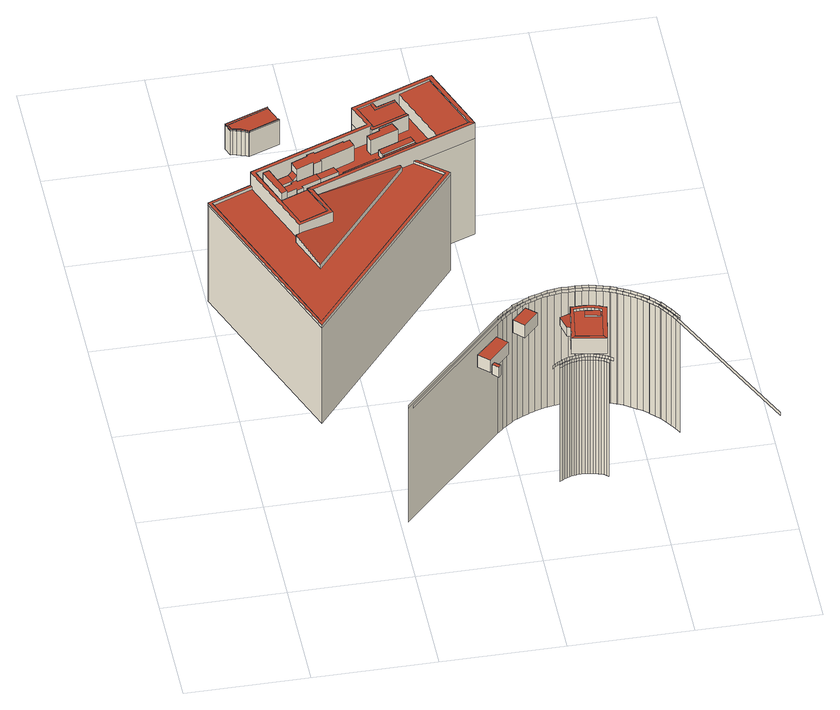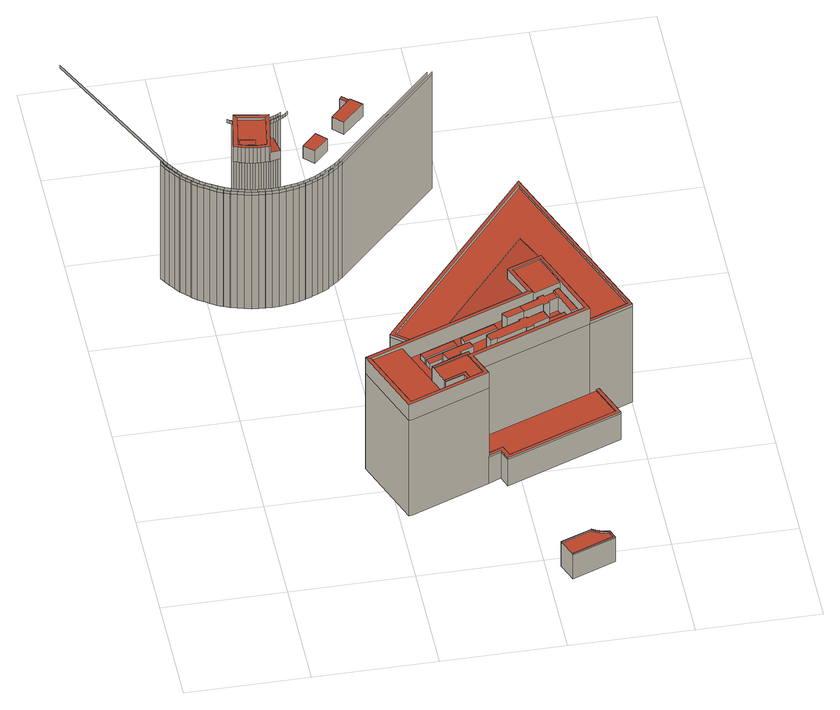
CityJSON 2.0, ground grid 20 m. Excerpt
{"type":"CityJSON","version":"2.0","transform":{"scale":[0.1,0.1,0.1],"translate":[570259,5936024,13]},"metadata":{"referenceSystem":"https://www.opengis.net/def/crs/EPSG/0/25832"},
"CityObjects":{
"building1":{"type":"Building","attributes":{"Grundfläche 2D":"3166.415687","Grundhöhe NN":"13.246"},"children":["building1-1","building1-2","building1-3","building1-4","building1-5"],"geometry":[{"type":"MultiSurface","lod":"3","boundaries":[[[0,1,2,3]],[[4,5,6,7,8,9]],[[9,8,7,10,11,12]],[[13,14,15,16,17,18,19]],[[20,0,3,21]],[[1,22,23,2]],[[3,2,23,21]],[[21,23,22,20]],[[4,9,24,25,26,27]],[[25,24,9,12,28,29]],[[30,15,14,31]],[[26,25,32,33]],[[32,25,29,34]],[[35,30,31,36]],[[37,38,39,40]],[[41,33,32,42,43,44]],[[43,42,32,34,45,46]],[[47,35,36,48]],[[38,49,50,39]],[[49,51,52,50]],[[53,54,55,56]],[[57,58,54,53]],[[59,44,43,60,61,62,63,64]],[[62,61,60,43,46,65,66,67]],[[51,68,69,52]],[[70,47,48,71]],[[54,72,73,55]],[[58,74,72,54]],[[75,69,68,76]],[[76,77,78,75]],[[72,79,80,73]],[[74,81,79,72]],[[63,62,82,83]],[[82,62,67,84]],[[77,85,86,78]],[[79,87,88,80]],[[81,89,87,79]],[[90,70,71,91]],[[86,85,92,93,94,95]],[[87,96,97,88]],[[89,98,96,87]],[[82,99,100,83]],[[93,101,102,94]],[[96,103,104,97]],[[98,105,103,96]],[[99,82,84,106]],[[107,90,91,108]],[[103,109,110,104]],[[105,111,109,103]],[[102,101,112,113,114,115]],[[106,116,117,99]],[[99,117,118,100]],[[109,119,120,110]],[[111,121,119,109]],[[113,122,123,114]],[[117,124,125,118]],[[124,117,116,126]],[[127,107,108,128]],[[119,129,130,120]],[[121,131,129,119]],[[122,132,133,123]],[[124,134,135,125]],[[124,126,136,134]],[[129,137,138,130]],[[131,139,137,129]],[[133,132,140,141,142,143]],[[137,144,145,138]],[[139,146,144,137]],[[134,147,148,135]],[[141,149,150,142]],[[147,134,136,151]],[[152,127,128,153]],[[144,154,155,145]],[[146,156,154,144]],[[157,158,159,160,161,162,163,164]],[[165,150,149,166]],[[154,167,168,155]],[[156,169,167,154]],[[166,170,171,165]],[[172,173,174,175]],[[147,176,177,148]],[[167,178,179,168]],[[169,180,178,167]],[[181,152,153,182]],[[176,147,151,183]],[[170,184,185,171]],[[178,186,187,179]],[[180,188,186,178]],[[186,189,190,187]],[[188,191,189,186]],[[185,184,192,193,194,195]],[[161,196,197,198,162]],[[177,176,199,200,201,202]],[[189,203,204,190]],[[193,205,206,194]],[[200,199,176,183,207,208]],[[189,191,209,203]],[[210,211,197,196]],[[212,181,182,213]],[[214,172,175,215]],[[203,216,217,204]],[[209,218,216,203]],[[205,219,220,206]],[[218,221,222,216]],[[223,214,215,224]],[[211,210,225,226,227,228,229,230]],[[219,231,232,220]],[[200,233,234,201]],[[232,231,235,236]],[[237,223,224,238]],[[212,213,239,240]],[[227,241,242,228]],[[233,200,208,243]],[[235,244,245,236]],[[246,237,238,247]],[[241,248,249,242]],[[250,251,252,253,247,238,224,215,175,174,254,255],[256,257,258,259]],[[260,261,262,263,264,248,241,227,226,225,210,196,161,160,159,173,172,214,223,237,246,265,266,267,268,269,270,271,272]],[[273,240,239,274]],[[265,246,247,253]],[[234,233,275,276]],[[275,233,243,277]],[[248,264,278,249]],[[270,269,255,254]],[[266,265,253,252]],[[263,279,278,264]],[[267,266,252,251]],[[275,280,281,276]],[[282,273,274,283]],[[280,275,277,284]],[[271,285,286,272]],[[263,262,261,287,288,279]],[[268,267,251,250]],[[280,289,290,281]],[[289,280,284,291]],[[269,268,250,255]],[[260,292,287,261]],[[289,293,294,290]],[[295,282,283,296]],[[260,272,286,292]],[[293,289,291,297]],[[294,293,298,299,300,301]],[[302,295,296,303]],[[299,298,293,297,304,305]],[[306,302,303,307]],[[299,305,308,309]],[[300,299,309,310]],[[311,306,307,312]],[[310,309,313,314]],[[313,309,308,315]],[[316,311,312,317]],[[313,318,319,314]],[[318,313,315,320]],[[318,321,322,319]],[[321,318,320,323]],[[324,316,317,325]],[[321,326,327,322]],[[326,321,323,328]],[[326,329,330,327]],[[329,326,328,331]],[[332,324,325,333]],[[329,334,335,330]],[[334,329,331,336]],[[337,332,333,338]],[[335,334,339,340,341,342]],[[340,339,334,336,343,344]],[[345,337,338,346]],[[341,340,347,348,349,350]],[[348,347,340,344,351,352]],[[353,345,346,354]],[[348,355,356,349]],[[355,348,352,357]],[[358,353,354,359]],[[355,360,361,356]],[[360,355,357,362]],[[363,358,359,364]],[[360,365,366,361]],[[365,360,362,367]],[[366,365,368,369,370,371]],[[369,368,365,367,372,373]],[[374,363,364,375]],[[369,376,377,370]],[[378,374,375,379]],[[376,369,373,380]],[[380,381,382,376]],[[376,382,383,377]],[[384,378,379,385]],[[382,386,387,383]],[[386,382,381,388]],[[389,384,385,390]],[[391,389,390,392]],[[387,386,393,394,395,396]],[[394,393,386,388,397,398]],[[399,394,398,400,401,402]],[[403,395,394,399,402,404]],[[404,402,405,406,407,408]],[[406,405,402,401,409,410]],[[392,411,412,391]]],"semantics":{"surfaces":[{"type":"WallSurface"},{"type":"RoofSurface"}],"values":[0,0,0,0,0,0,1,0,0,0,0,0,0,0,0,0,0,0,0,0,0,0,0,0,0,0,0,0,0,0,0,0,0,0,0,0,0,0,0,0,0,0,0,0,0,0,0,0,0,0,0,0,0,0,0,0,0,0,0,0,0,0,0,0,0,0,0,0,0,0,0,0,0,0,0,0,0,0,0,0,0,0,0,0,0,0,0,0,0,0,0,0,0,0,0,0,0,0,0,0,0,0,0,0,0,0,0,0,0,0,0,0,0,0,0,0,1,1,0,0,0,0,0,0,0,0,0,0,0,0,0,0,0,0,0,0,0,0,0,0,0,0,0,0,0,0,0,0,0,0,0,0,0,0,0,0,0,0,0,0,0,0,0,0,0,0,0,0,0,0,0,0,0,0,0,0,0,0,0,0,0,0,0,0,0,0,0,0,0,0,0,0,0,0,0,0,0,0]}}]},
"building1-1":{"type":"BuildingInstallation","parents":["building1"],"geometry":[{"type":"MultiSurface","lod":"3","boundaries":[[[413,414,415,416]],[[416,415,417,418]],[[413,416,418,419]],[[414,413,419,420]],[[415,414,420,417]]],"semantics":{"surfaces":[{"type":"RoofSurface"},{"type":"WallSurface"}],"values":[0,1,1,1,1]}}]},
"building1-2":{"type":"BuildingInstallation","parents":["building1"],"geometry":[{"type":"MultiSurface","lod":"3","boundaries":[[[421,422,423,424]],[[424,423,425,426]],[[421,424,426,427]],[[422,421,427,428]],[[423,422,428,425]]],"semantics":{"surfaces":[{"type":"RoofSurface"},{"type":"WallSurface"}],"values":[0,1,1,1,1]}}]},
"building1-3":{"type":"BuildingInstallation","parents":["building1"],"geometry":[{"type":"MultiSurface","lod":"3","boundaries":[[[164,163,162,429,430]],[[429,162,198,431]],[[431,432,430,429]],[[164,430,432,157]]],"semantics":{"surfaces":[{"type":"RoofSurface"},{"type":"WallSurface"}],"values":[0,1,1,1]}}]},
"building1-4":{"type":"BuildingInstallation","parents":["building1"],"geometry":[{"type":"MultiSurface","lod":"3","boundaries":[[[173,159,271,270]],[[159,158,285,271]],[[173,270,254,174]]],"semantics":{"surfaces":[{"type":"RoofSurface"},{"type":"WallSurface"}],"values":[0,1,1]}}]},
"building1-5":{"type":"BuildingInstallation","parents":["building1"],"geometry":[{"type":"MultiSurface","lod":"3","boundaries":[[[433,434,435,436]],[[434,433,258,257]],[[435,434,257,256]],[[436,435,256,259]],[[433,436,259,258]]],"semantics":{"surfaces":[{"type":"RoofSurface"},{"type":"WallSurface"}],"values":[0,1,1,1,1]}}]},
"building2":{"type":"Building","attributes":{"Grundfläche 2D":"1090.000037","Grundhöhe NN":"13.952"},"children":["building2-1","building2-2","building2-3","building2-4","building2-5","building2-6","building2-7","building2-8","building2-9","building2-10","building2-11"],"geometry":[{"type":"MultiSurface","lod":"3","boundaries":[[[437,438,439]],[[437,440,441,442,443,444,445,438]],[[446,447,448,449,450,451,452,453,454,455]],[[456,457,458,459,460,461,462,463,464,465]],[[466,467,468,469,470,471,472,473,474,475,476,477,478,479,480]],[[481,482,483,484,485,486,487,488]],[[489,490,491,492]],[[493,494,495,496]],[[497,498,499,500,501,502,503,504,505,506,507,508,509,510,511,512,513,514,515,516]],[[515,514,507,506,517]],[[518,519,520,521,522,523,524,525,526,527,528]],[[529,530,531,532,533,534,535]],[[536,537,538,539,540,541,542,543,544,545,546,547,548,549],[550,551,552,553,554,555,556,557,558,559,560,561,562,563,564,565]],[[443,519,518,444]],[[445,444,518,528]],[[438,445,528,527]],[[439,438,527,526]],[[446,455,523,522]],[[522,521,447,446]],[[566,567,449,448]],[[567,568,450,449]],[[568,569,451,450]],[[569,570,452,451]],[[525,524,454,453]],[[455,454,524,523]],[[460,459,531,530]],[[461,460,530,529]],[[529,535,462,461]],[[535,534,463,462]],[[571,572,465,464]],[[572,573,456,465]],[[573,574,457,456]],[[574,575,458,457]],[[466,554,553,576,577,467]],[[551,468,467,577,552]],[[551,550,469,468]],[[550,565,470,469]],[[565,564,471,470]],[[562,473,472,471,564,563]],[[474,473,562,561]],[[561,560,475,474]],[[560,559,476,475]],[[559,558,477,476]],[[558,557,478,477]],[[557,556,479,478]],[[556,555,480,479]],[[555,554,466,480]],[[578,543,542,579]],[[580,581,579,542,541,540]],[[488,487,580,540,539]],[[539,538,481,488]],[[481,538,537,582]],[[582,537,536,583]],[[583,536,549,584]],[[548,547,489,492]],[[546,545,493,496]],[[496,495,508,507]],[[495,494,509,508]],[[510,509,494,493,545,544]],[[585,511,510,544,543,578,586]],[[511,585,485,484,512]],[[587,588,584,549,548,492,491,513,512,484,483]],[[491,490,514,513]],[[589,590,516,515]],[[590,591,592,498,497,516]],[[592,593,499,498]],[[566,448,500,499,593]],[[448,447,521,520,519,443,503,502,501,500]],[[443,442,441,440,505,504,503]],[[440,437,506,505]],[[496,507,514,490,489,547,546]],[[437,439,526,525,453,452,570,589,515,517,506]],[[459,458,575,594,595,567,566,532,531]],[[568,567,595,596]],[[569,568,596,597]],[[570,569,597,598]],[[572,571,599,600]],[[573,572,600,601]],[[574,573,601,602]],[[575,574,602,594]],[[570,598,603,589]],[[590,589,603,604]],[[599,571,464,592,591,590,604,605]],[[534,533,593,592,464,463]],[[593,533,532,566]],[[595,594,602,601,600,599,605,604,603,598,597,596]]],"semantics":{"surfaces":[{"type":"RoofSurface"},{"type":"WallSurface"},{"type":"GroundSurface"}],"values":[0,0,0,0,0,0,0,0,0,0,0,0,0,1,1,1,1,1,1,1,1,1,1,1,1,1,1,1,1,1,1,1,1,1,1,1,1,1,1,1,1,1,1,1,1,1,1,1,1,1,1,1,1,1,1,1,1,1,1,1,1,1,1,1,1,1,1,1,1,1,1,1,1,1,1,1,1,1,1,1,1,1,1,1,1,2]}}]},
"building2-1":{"type":"BuildingInstallation","parents":["building2"],"geometry":[{"type":"MultiSurface","lod":"3","boundaries":[[[606,607,608,609]],[[607,606,610,611]],[[611,612,608,607]],[[612,613,609,608]],[[613,610,606,609]]],"semantics":{"surfaces":[{"type":"RoofSurface"},{"type":"WallSurface"}],"values":[0,1,1,1,1]}}]},
"building2-2":{"type":"BuildingInstallation","parents":["building2"],"geometry":[{"type":"MultiSurface","lod":"3","boundaries":[[[614,615,616,617]],[[617,616,618,619]],[[620,621,615,614]]],"semantics":{"surfaces":[{"type":"RoofSurface"},{"type":"WallSurface"}],"values":[0,1,1]}}]},
"building2-3":{"type":"BuildingInstallation","parents":["building2"],"geometry":[{"type":"MultiSurface","lod":"3","boundaries":[[[622,623,624,625]],[[625,624,626,627]],[[622,625,627,628]],[[623,622,628,629]],[[624,623,629,626]]],"semantics":{"surfaces":[{"type":"RoofSurface"},{"type":"WallSurface"}],"values":[0,1,1,1,1]}}]},
"building2-4":{"type":"BuildingInstallation","parents":["building2"],"geometry":[{"type":"MultiSurface","lod":"3","boundaries":[[[630,631,632,633]],[[633,632,634,635]],[[630,633,635,636]],[[631,630,636,637]],[[637,634,632,631]]],"semantics":{"surfaces":[{"type":"RoofSurface"},{"type":"WallSurface"}],"values":[0,1,1,1,1]}}]},
"building2-5":{"type":"BuildingInstallation","parents":["building2"],"geometry":[{"type":"MultiSurface","lod":"3","boundaries":[[[638,639,640,641]],[[642,643,639,638,644]],[[616,615,621,645,640,639,643,646,647,618]],[[645,648,641,640]],[[638,641,648,644]]],"semantics":{"surfaces":[{"type":"RoofSurface"},{"type":"WallSurface"}],"values":[0,1,1,1,1]}}]},
"building2-6":{"type":"BuildingInstallation","parents":["building2"],"geometry":[{"type":"MultiSurface","lod":"3","boundaries":[[[649,650,651,652]],[[649,652,653,654]],[[654,655,650,649]],[[651,650,655,656]]],"semantics":{"surfaces":[{"type":"RoofSurface"},{"type":"WallSurface"}],"values":[0,1,1,1]}}]},
"building2-7":{"type":"BuildingInstallation","parents":["building2"],"geometry":[{"type":"MultiSurface","lod":"3","boundaries":[[[657,588,587,658,659,660]],[[658,587,483,482]],[[659,658,482,481]],[[481,582,660,659]],[[582,583,657,660]],[[583,584,588,657]]],"semantics":{"surfaces":[{"type":"RoofSurface"},{"type":"WallSurface"}],"values":[0,1,1,1,1,1]}}]},
"building2-8":{"type":"BuildingInstallation","parents":["building2"],"geometry":[{"type":"MultiSurface","lod":"3","boundaries":[[[577,576,614,617]],[[619,552,577,617]],[[553,620,614,576]]],"semantics":{"surfaces":[{"type":"RoofSurface"},{"type":"WallSurface"}],"values":[0,1,1]}}]},
"building2-9":{"type":"BuildingInstallation","parents":["building2"],"geometry":[{"type":"MultiSurface","lod":"3","boundaries":[[[585,586,661,662,663,664,665]],[[578,579,661,586]],[[579,581,580,663,662,661]],[[580,487,664,663]],[[487,486,665,664]],[[585,665,486,485]]],"semantics":{"surfaces":[{"type":"RoofSurface"},{"type":"WallSurface"}],"values":[0,1,1,1,1,1]}}]},
"building2-10":{"type":"BuildingInstallation","parents":["building2"],"geometry":[{"type":"MultiSurface","lod":"3","boundaries":[[[666,667,668,669,670,671]],[[672,673,668,667]],[[674,669,668,673]],[[674,675,670,669]],[[675,676,671,670]],[[676,677,666,671]],[[667,666,677,672]]],"semantics":{"surfaces":[{"type":"RoofSurface"},{"type":"WallSurface"}],"values":[0,1,1,1,1,1,1]}}]},
"building2-11":{"type":"BuildingInstallation","parents":["building2"],"geometry":[{"type":"MultiSurface","lod":"3","boundaries":[[[652,651,678,679,680,681,682,646,643,683,684,685,686]],[[656,687,678,651]],[[687,688,679,678]],[[688,689,680,679]],[[689,690,681,680]],[[690,691,682,681]],[[646,682,691,647]],[[642,692,683,643]],[[692,693,684,683]],[[685,684,693,694]],[[694,695,686,685]],[[695,653,652,686]]],"semantics":{"surfaces":[{"type":"RoofSurface"},{"type":"WallSurface"}],"values":[0,1,1,1,1,1,1,1,1,1,1,1]}}]},
"building3":{"type":"Building","attributes":{"Grundfläche 2D":"24.052541","Grundhöhe NN":"13.225"},"children":["building3-1"],"geometry":[{"type":"Solid","lod":"3","boundaries":[[[[696,697,698,699,700,701,702,703,704,705,706,707]],[[706,705,708,709]],[[707,706,709,710]],[[696,707,710,711]],[[697,696,711,712]],[[698,697,712,713]],[[699,698,713,714]],[[700,699,714,715]],[[701,700,715,716]],[[702,701,716,717]],[[705,704,703,702,717,718,708]],[[713,712,711,710,709,708,718,717,716,715,714]]]],"semantics":{"surfaces":[{"type":"RoofSurface"},{"type":"WallSurface"},{"type":"GroundSurface"}],"values":[[0,1,1,1,1,1,1,1,1,1,1,2]]}}]},
"building3-1":{"type":"BuildingInstallation","parents":["building3"],"geometry":[{"type":"MultiSurface","lod":"3","boundaries":[[[719,720,721,722,723,724,725,726,727,728,729,730,731,732,733,734,735,736,737]],[[731,730,738,739]],[[732,731,739,740]],[[733,732,740,741]],[[734,733,741,742]],[[735,734,742,743]],[[736,735,743,744]],[[737,736,744,704]],[[704,705,719,737]],[[705,706,720,719]],[[706,707,721,720]],[[707,696,722,721]],[[696,697,723,722]],[[697,698,724,723]],[[698,699,725,724]],[[699,700,726,725]],[[700,701,727,726]],[[701,702,728,727]],[[702,703,729,728]],[[730,729,703,738]]],"semantics":{"surfaces":[{"type":"RoofSurface"},{"type":"WallSurface"}],"values":[0,1,1,1,1,1,1,1,1,1,1,1,1,1,1,1,1,1,1,1]}}]}
},
"vertices":[
[334,200,236],[351,184,236],[351,184,261],[334,200,261],[385,302,2],[378,295,2],[212,126,2],[212,126,236],[378,295,236],[385,302,236],[212,126,242],[378,295,242],[385,302,242],[382,291,236],[389,298,236],[389,298,242],[382,291,242],[220,125,242],[220,125,236],[381,290,236],[370,236,236],[370,236,261],[386,220,236],[386,220,261],[393,309,236],[393,310,236],[393,310,2],[393,309,2],[393,309,242],[393,310,242],[397,305,242],[397,305,236],[401,316,236],[401,316,2],[401,316,242],[405,311,242],[405,311,236],[447,175,242],[451,178,242],[451,178,236],[447,175,236],[402,316,2],[402,316,236],[410,322,236],[410,322,2],[402,316,242],[410,322,242],[414,317,242],[414,317,236],[455,181,242],[455,181,236],[459,183,242],[459,183,236],[458,175,236],[462,177,236],[462,177,242],[458,175,242],[458,175,2],[462,177,2],[410,323,2],[410,323,236],[419,328,236],[420,328,236],[420,328,2],[419,328,2],[410,323,242],[419,328,242],[420,328,242],[463,185,242],[463,185,236],[423,323,242],[423,323,236],[466,179,236],[466,179,242],[466,179,2],[463,186,236],[463,186,242],[467,187,242],[467,187,236],[470,181,236],[470,181,242],[470,181,2],[429,333,236],[429,333,2],[429,333,242],[471,189,242],[471,189,236],[474,182,236],[474,182,242],[474,182,2],[432,328,242],[432,328,236],[472,189,242],[476,190,242],[476,190,236],[472,189,236],[478,184,236],[478,184,242],[478,184,2],[439,337,236],[439,337,2],[480,191,242],[480,191,236],[482,185,236],[482,185,242],[482,185,2],[439,337,242],[441,332,242],[441,332,236],[486,185,236],[486,185,242],[486,185,2],[481,191,242],[485,192,242],[485,192,236],[481,191,236],[439,338,242],[439,338,236],[439,338,2],[490,186,236],[490,186,242],[490,186,2],[490,193,242],[490,193,236],[449,341,236],[449,341,2],[449,341,242],[451,336,242],[451,336,236],[494,186,236],[494,186,242],[494,186,2],[494,193,242],[494,193,236],[450,341,236],[450,341,2],[450,341,242],[499,186,236],[499,186,242],[499,186,2],[495,193,242],[499,193,242],[499,193,236],[495,193,236],[503,185,236],[503,185,242],[503,185,2],[460,344,236],[460,344,2],[504,192,242],[504,192,236],[460,344,242],[461,339,242],[461,339,236],[507,185,236],[507,185,242],[507,185,2],[487,244,236],[481,204,236],[481,204,267],[492,271,267],[492,276,267],[492,276,254],[492,271,254],[487,244,254],[508,192,236],[508,192,242],[511,184,236],[511,184,242],[511,184,2],[513,191,242],[513,191,236],[497,270,267],[488,209,267],[488,209,262],[497,270,262],[470,347,236],[470,347,2],[515,183,236],[515,183,242],[515,183,2],[472,341,242],[472,341,236],[470,347,242],[517,189,242],[517,189,236],[519,181,236],[519,181,242],[519,181,2],[523,180,236],[523,180,242],[523,180,2],[518,189,242],[522,188,242],[522,188,236],[518,189,236],[494,276,267],[494,276,236],[492,276,236],[471,347,236],[481,349,236],[481,349,2],[471,347,2],[527,178,236],[527,178,242],[526,186,242],[526,186,236],[471,347,242],[481,349,242],[527,178,2],[500,276,267],[500,276,236],[482,343,242],[482,343,236],[501,270,267],[501,270,262],[531,176,236],[531,176,242],[531,176,2],[530,184,242],[530,184,236],[534,173,2],[534,173,236],[506,270,267],[506,270,262],[501,276,267],[506,276,267],[507,276,267],[507,276,236],[506,276,236],[501,276,236],[534,182,242],[534,182,236],[492,350,236],[492,350,2],[538,179,242],[538,179,236],[512,270,267],[512,270,262],[492,344,236],[492,344,242],[513,276,267],[513,276,236],[492,350,242],[542,176,242],[542,176,236],[518,269,267],[518,269,262],[519,275,267],[519,275,236],[540,263,262],[535,265,262],[529,267,262],[524,268,262],[531,202,262],[541,263,262],[514,266,262],[537,263,262],[536,251,262],[512,255,262],[542,268,267],[537,271,267],[536,271,267],[531,273,267],[525,274,267],[524,268,267],[529,267,267],[535,265,267],[540,263,267],[541,263,267],[531,202,267],[536,195,267],[548,266,267],[503,344,242],[503,344,236],[503,350,236],[503,350,2],[503,350,242],[525,274,236],[531,273,236],[513,350,236],[513,350,2],[513,344,242],[513,344,236],[513,350,242],[536,195,236],[548,266,236],[537,271,236],[536,271,236],[514,350,236],[514,350,2],[514,350,242],[542,268,236],[524,349,236],[524,349,2],[524,343,242],[524,343,236],[524,349,242],[525,349,236],[535,348,236],[535,348,2],[525,349,2],[534,342,242],[534,342,236],[525,349,242],[535,348,242],[544,339,242],[544,339,236],[546,345,242],[546,345,236],[546,345,2],[554,337,242],[554,337,236],[556,342,236],[556,342,2],[556,342,242],[564,333,242],[564,333,236],[566,339,236],[566,339,2],[566,339,242],[567,339,236],[567,339,2],[567,339,242],[574,329,242],[574,329,236],[576,335,236],[576,335,2],[576,335,242],[577,334,236],[577,334,2],[577,334,242],[583,324,242],[583,324,236],[586,330,236],[586,330,2],[586,330,242],[592,319,242],[592,319,236],[595,324,236],[596,324,236],[596,324,2],[595,324,2],[595,324,242],[596,324,242],[601,313,242],[601,313,236],[604,318,236],[605,318,236],[605,318,2],[604,318,2],[604,318,242],[605,318,242],[609,307,242],[609,307,236],[613,312,236],[613,312,2],[613,312,242],[617,300,242],[617,300,236],[621,305,236],[621,305,2],[621,305,242],[625,293,242],[625,293,236],[622,305,236],[622,305,2],[622,305,242],[622,304,236],[629,297,236],[629,297,2],[622,304,2],[622,304,242],[629,297,242],[632,285,242],[632,285,236],[636,289,236],[636,289,2],[638,277,242],[638,277,236],[636,289,242],[637,289,242],[637,289,236],[637,289,2],[644,268,242],[644,268,236],[643,280,236],[643,280,2],[643,280,242],[650,259,242],[650,259,236],[655,250,242],[655,250,236],[649,272,236],[649,271,236],[649,271,2],[649,272,2],[649,272,242],[649,271,242],[650,271,236],[650,271,242],[655,262,242],[655,262,236],[650,271,2],[655,262,2],[660,253,236],[660,252,236],[660,252,2],[660,253,2],[660,253,242],[660,252,242],[771,6,236],[771,6,242],
[366,176,256],[357,184,256],[353,180,256],[362,171,256],[353,180,236],[362,171,236],[366,176,236],[357,184,236],
[442,278,261],[426,293,261],[402,269,261],[418,253,261],[402,269,236],[418,253,236],[442,278,236],[426,293,236],
[476,272,252],[482,245,254],[476,272,236],[482,245,236],
[536,251,265],[537,263,265],[514,266,265],[512,255,265],
[159,645,225],[308,696,215],[306,702,215],[180,589,218],[175,587,219],[129,570,222],[124,568,222],[118,565,222],[144,498,215],[7,671,212],[74,697,212],[72,702,212],[1,674,212],[121,364,212],[380,675,212],[334,713,212],[329,711,212],[372,675,212],[122,374,212],[224,829,67],[34,756,67],[57,696,67],[62,698,67],[41,752,67],[220,821,67],[227,802,67],[254,813,67],[252,819,67],[231,810,67],[138,711,239],[144,695,239],[171,706,239],[172,703,239],[184,707,239],[183,710,239],[231,729,239],[240,733,239],[235,747,239],[225,743,239],[225,745,239],[177,726,239],[176,729,239],[164,725,239],[165,722,239],[321,822,237],[287,809,237],[282,823,237],[260,815,237],[276,773,237],[277,771,237],[333,792,237],[322,822,237],[372,734,234],[424,754,235],[382,862,235],[330,842,234],[106,631,236],[127,575,237],[173,593,237],[151,649,236],[380,868,239],[252,819,239],[268,777,239],[72,702,239],[74,697,239],[75,695,239],[124,568,239],[175,587,239],[180,589,239],[159,645,239],[151,649,239],[173,593,239],[127,575,239],[80,698,239],[276,773,239],[260,815,239],[382,862,239],[424,754,239],[432,750,239],[386,870,239],[306,702,239],[118,565,207],[124,568,207],[75,695,207],[74,697,207],[7,671,207],[122,374,207],[372,675,207],[329,711,207],[306,702,207],[308,696,207],[144,498,207],[220,821,64],[41,752,64],[62,698,64],[72,702,64],[268,777,64],[254,813,64],[227,802,64],[290,815,207],[320,826,207],[321,822,207],[322,822,207],[335,788,207],[279,766,207],[274,764,207],[272,771,207],[80,698,207],[106,631,207],[151,649,207],[372,734,207],[330,842,207],[286,825,207],[172,703,207],[171,706,207],[144,695,207],[139,709,207],[138,711,207],[165,722,207],[164,725,207],[176,729,207],[177,726,207],[225,745,207],[225,743,207],[235,747,207],[240,733,207],[231,729,207],[183,710,207],[184,707,207],[72,702,207],[1,674,207],[121,364,207],[380,675,207],[334,713,207],[252,819,64],[231,810,64],[224,829,64],[34,756,64],[57,696,64],[139,709,225],[144,695,225],[272,771,237],[274,764,237],[335,788,237],[279,766,237],[320,826,237],[290,815,237],[286,825,237],[276,773,238],[272,771,238],[282,823,238],[286,825,238],[432,750,207],[386,870,207],[380,868,207],[252,819,207],[268,777,207],[57,696,10],[1,674,10],[121,364,10],[380,675,10],[334,713,10],[252,819,10],[231,810,10],[224,829,10],[34,756,10],[432,750,10],[386,870,10],[380,868,10],
[283,728,218],[337,749,218],[333,760,218],[279,739,218],[283,728,207],[337,749,207],[333,760,207],[279,739,207],
[132,706,219],[103,695,219],[108,681,219],[137,692,219],[108,681,207],[137,692,207],[132,706,207],[103,695,207],
[271,720,218],[216,698,218],[220,688,218],[275,709,218],[220,688,207],[275,709,207],[271,720,207],[216,698,207],
[338,746,218],[284,725,218],[288,714,218],[343,735,218],[288,714,207],[343,735,207],[338,746,207],[284,725,207],
[111,646,238],[120,650,238],[101,701,238],[91,698,238],[120,650,207],[120,650,234],[111,646,207],[101,701,207],[115,663,234],[115,663,207],[91,698,207],
[206,683,234],[201,695,234],[172,684,234],[177,672,234],[177,672,207],[206,683,207],[201,695,207],[172,684,207],
[290,815,238],[287,809,238],[321,822,238],[320,826,238],
[274,764,238],[279,766,238],[335,788,238],[333,792,238],[277,771,238],
[307,774,237],[285,766,237],[286,762,237],[264,753,237],[268,742,237],[313,759,237],[285,766,207],[286,762,207],[264,753,207],[268,742,207],[313,759,207],[307,774,207],
[172,685,234],[140,673,234],[139,676,234],[130,672,234],[131,669,234],[136,656,234],[137,653,234],[147,657,234],[145,660,234],[172,685,207],[140,673,207],[139,676,207],[130,672,207],[131,669,207],[136,656,207],[137,653,207],[147,657,207],[145,660,207],
[101,1007,51],[107,1005,51],[113,1003,51],[119,1001,51],[125,998,51],[126,998,51],[176,1017,51],[175,1019,51],[164,1047,51],[163,1049,51],[92,1022,51],[98,1007,51],[163,1049,2],[92,1022,2],[98,1007,2],[101,1007,2],[107,1005,2],[113,1003,2],[119,1001,2],[125,998,2],[126,998,2],[176,1017,2],[175,1019,2],
[163,1049,53],[92,1022,53],[98,1007,53],[101,1007,53],[107,1005,53],[113,1003,53],[119,1001,53],[125,998,53],[126,998,53],[176,1017,53],[175,1019,53],[126,1000,53],[120,1003,53],[114,1006,53],[108,1008,53],[102,1009,53],[99,1010,53],[95,1020,53],[164,1047,53],[126,1000,51],[120,1003,51],[114,1006,51],[108,1008,51],[102,1009,51],[99,1010,51],[95,1020,51]
]}
